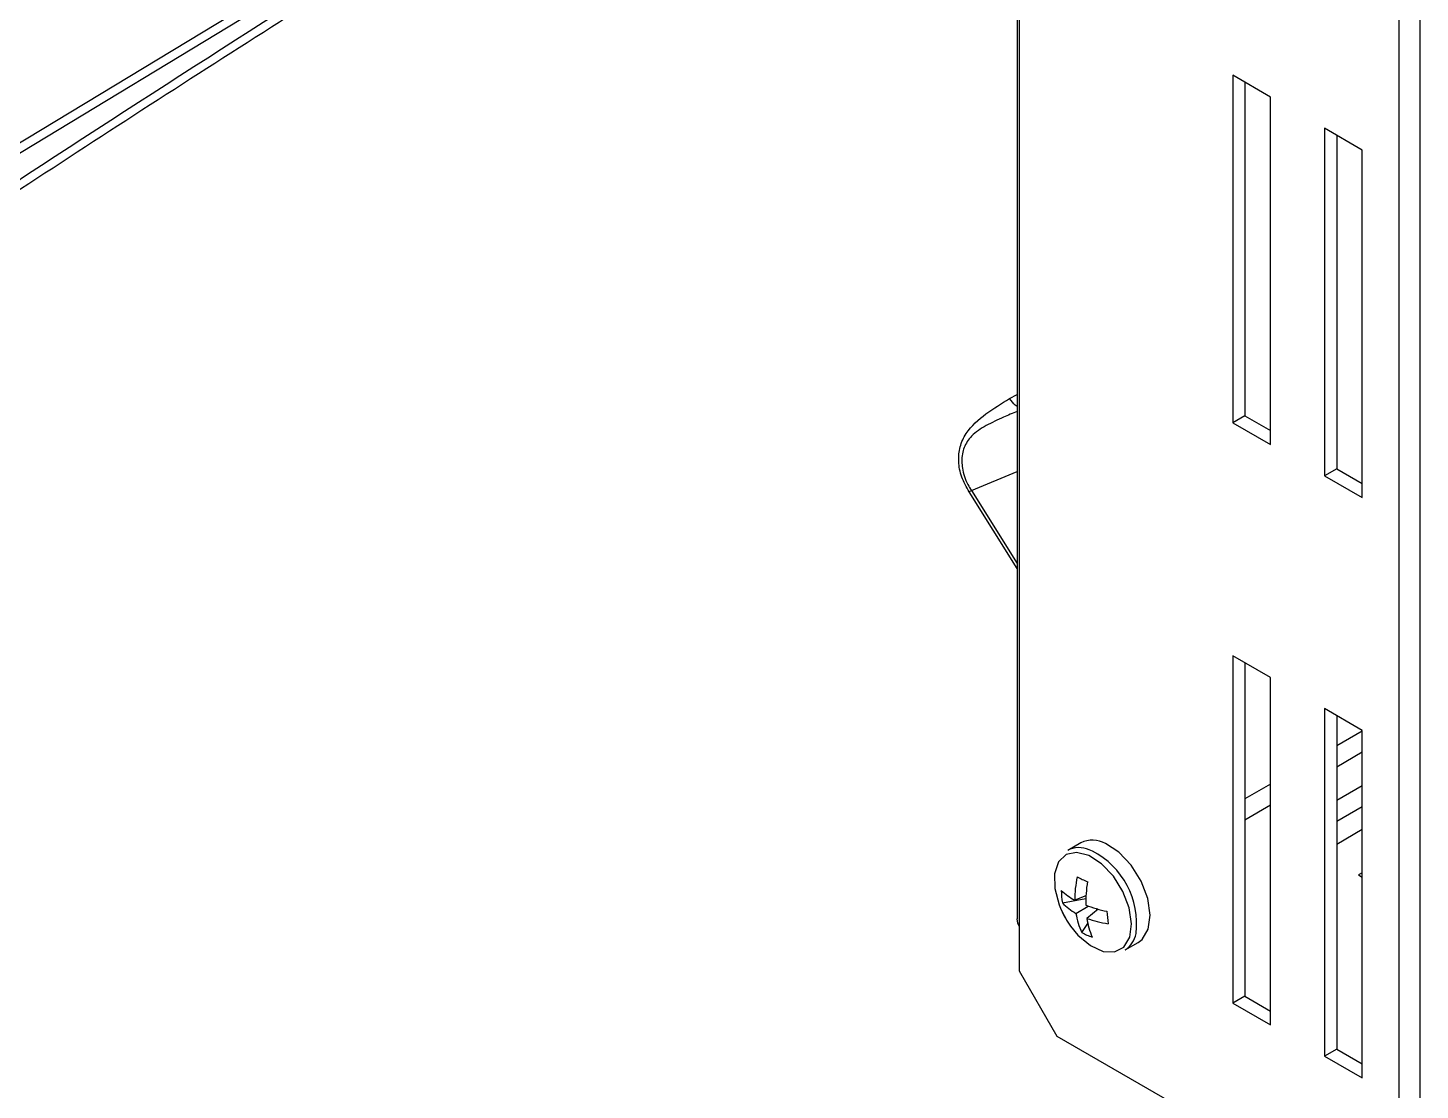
# Model space of a CAD drawing. Extents: x 7 to 135, y 3 to 97.
# Drawn here: x 14.396 to 17.669, y 8.878 to 11.374 of the extents above; entities that cross this region are included whole.
import ezdxf

# ---------------------------------------------------------------- set-up
doc = ezdxf.new("R2010")
doc.units = 0
doc.header["$MEASUREMENT"] = 0
doc.layers.add('OBJECT', color=7, linetype='CONTINUOUS')

msp = doc.modelspace()

# ---------------------------------------------------------------- linework, layer by layer
at = {"layer": 'OBJECT'}
for p, q in [((16.7268, 14.4866), (16.7268, 9.1587)), ((16.7216, 14.4621), (16.7216, 9.2812)), ((17.6196, 8.5412), (17.6196, 14.0733)), ((17.669, 8.5294), (17.669, 14.0615)), ((15.3482, 11.6915), (12.3426, 9.8723)), ((15.3585, 11.6739), (12.3529, 9.8547)), ((17.2288, 11.263), (17.2288, 10.4464)), ((17.3172, 11.2119), (17.2288, 11.263)), ((17.2571, 11.2466), (17.2571, 10.4627)), ((17.3172, 10.3954), (17.3172, 11.2119)), ((17.4445, 11.1385), (17.4445, 10.3219)), ((17.5329, 11.0874), (17.4445, 11.1385)), ((17.4728, 11.1221), (17.4728, 10.3382)), ((17.5329, 10.2709), (17.5329, 11.0874)), ((16.7041, 10.5032), (16.7216, 10.5133)), ((17.2571, 10.4627), (17.2288, 10.4464)), ((17.2288, 10.4464), (17.3172, 10.3954)), ((17.2571, 10.4627), (17.3172, 10.4281)), ((16.6141, 10.2874), (16.7216, 10.332)), ((17.4728, 10.3382), (17.4445, 10.3219)), ((17.4445, 10.3219), (17.5329, 10.2709)), ((17.4728, 10.3382), (17.5329, 10.3035)), ((16.6141, 10.2874), (16.6088, 10.2842)), ((16.7216, 10.1041), (16.6088, 10.2842)), ((16.6141, 10.2874), (16.7216, 10.1158)), ((17.2288, 9.8993), (17.2288, 9.0828)), ((17.3172, 9.8483), (17.2288, 9.8993)), ((17.2571, 9.883), (17.2571, 9.0991)), ((17.3172, 9.0318), (17.3172, 9.8483)), ((17.4445, 9.7748), (17.4445, 8.9583)), ((17.5329, 9.7238), (17.4445, 9.7748)), ((17.4728, 9.7585), (17.4728, 8.9746)), ((17.5329, 9.722), (17.4728, 9.6873)), ((17.5329, 8.9073), (17.5329, 9.7238)), ((17.4728, 9.6383), (17.5329, 9.673)), ((17.3172, 9.5975), (17.2571, 9.5628)), ((17.5329, 9.5934), (17.4728, 9.5587)), ((17.2571, 9.5138), (17.3172, 9.5485)), ((17.5329, 9.5444), (17.4728, 9.5097)), ((17.4728, 9.4567), (17.5329, 9.4914)), ((16.8714, 9.4593), (16.8407, 9.4416)), ((16.8985, 9.44), (16.8911, 9.4431)), ((17.5329, 9.3893), (17.524, 9.3842)), ((17.524, 9.3842), (17.5329, 9.3791)), ((16.828, 9.3186), (16.8831, 9.3284)), ((16.8834, 9.3349), (16.8572, 9.3251)), ((16.8598, 9.2937), (16.8888, 9.311)), ((16.9121, 9.3037), (16.8856, 9.2819)), ((16.9079, 9.3002), (16.9105, 9.3041)), ((16.8739, 9.2491), (16.8878, 9.27)), ((16.9757, 9.2078), (17.0064, 9.2255)), ((16.7268, 9.1587), (16.8152, 9.0056)), ((17.2571, 9.0991), (17.2288, 9.0828)), ((17.2571, 9.0991), (17.3172, 9.0644)), ((17.2288, 9.0828), (17.3172, 9.0318)), ((16.8152, 9.0056), (17.6196, 8.5412)), ((17.4728, 8.9746), (17.4445, 8.9583)), ((17.4728, 8.9746), (17.5329, 8.9399)), ((17.4445, 8.9583), (17.5329, 8.9073))]:
    msp.add_line(p, q, dxfattribs=at)
at = {"layer": 'OBJECT', "flags": 128}
for points in [[(16.8903, 9.4297), (16.8614, 9.4372), (16.8366, 9.432), (16.8187, 9.4146), (16.8095, 9.387), (16.8101, 9.352), (16.8204, 9.3136), (16.8252, 9.3022)], [(16.8472, 9.2641), (16.8647, 9.2428), (16.8939, 9.2181), (16.9237, 9.2045), (16.9509, 9.2033), (16.9726, 9.2147), (16.9863, 9.2376), (16.9906, 9.2693), (16.9851, 9.3065), (16.9703, 9.3451), (16.9479, 9.381), (16.9202, 9.4103), (16.8903, 9.4297), (16.8903, 9.4297)], [(17.0064, 9.2255), (17.0154, 9.2323), (17.0298, 9.2563), (17.0344, 9.2895), (17.0286, 9.3285), (17.0131, 9.3691), (16.9895, 9.4067), (16.9605, 9.4373), (16.9291, 9.4577)], [(16.8252, 9.3022), (16.8393, 9.2758), (16.8472, 9.2641)], [(16.7268, 9.2638), (16.7234, 9.271), (16.7216, 9.2812)]]:
    msp.add_lwpolyline(points, dxfattribs=at)
at = {"layer": 'OBJECT'}
for centre, radius, start, end in [((16.8988, 9.4071), 0.059, 59.0777, 117.7078), ((16.8673, 9.3917), 0.0566, 65.2025, 118.0265), ((16.8116, 9.2698), 0.1911, 352.9458, 62.9612), ((17.1073, 9.3262), 0.2502, 167.7422, 180.2678), ((18.1275, 12.1062), 3.0059, 245.1207, 245.6257), ((17.1915, 9.3187), 0.3085, 170.7437, 181.0113), ((16.9207, 9.4464), 0.137, 225.9767, 242.3499), ((16.9792, 9.3462), 0.1537, 179.366, 190.3271), ((17.0264, 9.393), 0.2208, 204.276, 215.7186), ((16.9188, 9.4017), 0.123, 222.4414, 241.3487), ((16.9977, 9.6145), 0.3224, 249.1508, 258.3892), ((17.9912, 9.3737), 1.061, 184.0541, 185.6391), ((17.0162, 9.3185), 0.1583, 189.0104, 206.0149), ((17.0576, 9.3066), 0.1737, 188.2002, 203.2737), ((16.9706, 9.5162), 0.2492, 250.0758, 261.8693), ((16.9384, 9.358), 0.1266, 239.3685, 251.3779), ((16.9441, 9.2565), 0.058, 302.9927, 349.8885)]:
    msp.add_arc(centre, radius, start, end, dxfattribs=at)
for points, knots in [([(12.6423, 9.8315), (12.9879, 10.0746), (13.6792, 10.5608), (14.7208, 11.2464), (15.7351, 11.8844), (16.4026, 12.2746), (16.7216, 12.461)], [0, 0, 0, 0, 0.255394, 0.510845, 0.766264, 1, 1, 1, 1]), ([(16.7216, 12.4381), (16.5535, 12.3406), (16.1858, 12.1272), (15.6205, 11.7848), (15.0204, 11.4107), (14.4161, 11.0216), (13.8135, 10.6213), (13.2255, 10.2195), (12.8417, 9.9479), (12.6534, 9.8146)], [0, 0, 0, 0, 0.123528, 0.270146, 0.415672, 0.565188, 0.715491, 0.860428, 1, 1, 1, 1]), ([(16.6088, 10.2842), (16.6024, 10.2957), (16.5895, 10.3186), (16.5827, 10.3557), (16.5861, 10.3912), (16.6054, 10.4321), (16.6474, 10.469), (16.6852, 10.4918), (16.7041, 10.5032)], [0, 0, 0, 0, 0.125023, 0.25026, 0.372599, 0.500557, 0.75017, 1, 1, 1, 1]), ([(16.7216, 10.4734), (16.711, 10.4688), (16.6863, 10.4581), (16.6488, 10.4409), (16.6147, 10.4192), (16.5984, 10.394), (16.5925, 10.3729), (16.5912, 10.3565), (16.5929, 10.3386), (16.5974, 10.3203), (16.6046, 10.3025), (16.6112, 10.292), (16.6141, 10.2874)], [0, 0, 0, 0, 0.132869, 0.308685, 0.478362, 0.608759, 0.668017, 0.739501, 0.797122, 0.869822, 0.943617, 1, 1, 1, 1]), ([(16.7216, 10.4849), (16.7202, 10.4859), (16.7139, 10.4901), (16.7083, 10.4975), (16.7041, 10.5032)], [0, 0, 0, 0, 0.232811, 1, 1, 1, 1]), ([(12.6179, 9.7429), (12.6816, 9.6992), (12.8099, 9.611), (13.0006, 9.4533), (13.1901, 9.2762), (13.3756, 9.0791), (13.5545, 8.8643), (13.7238, 8.635), (13.8811, 8.3942), (14.0245, 8.1449), (14.1519, 7.8915), (14.262, 7.6375), (14.3556, 7.3857), (14.4038, 7.2199), (14.4278, 7.1376)], [0, 0, 0, 0, 0.080321, 0.16194, 0.244772, 0.329378, 0.414487, 0.5, 0.585518, 0.670628, 0.755228, 0.838065, 0.919682, 1, 1, 1, 1])]:
    msp.add_open_spline(points, degree=3, knots=knots, dxfattribs=at)

doc.saveas('drawing.dxf')
